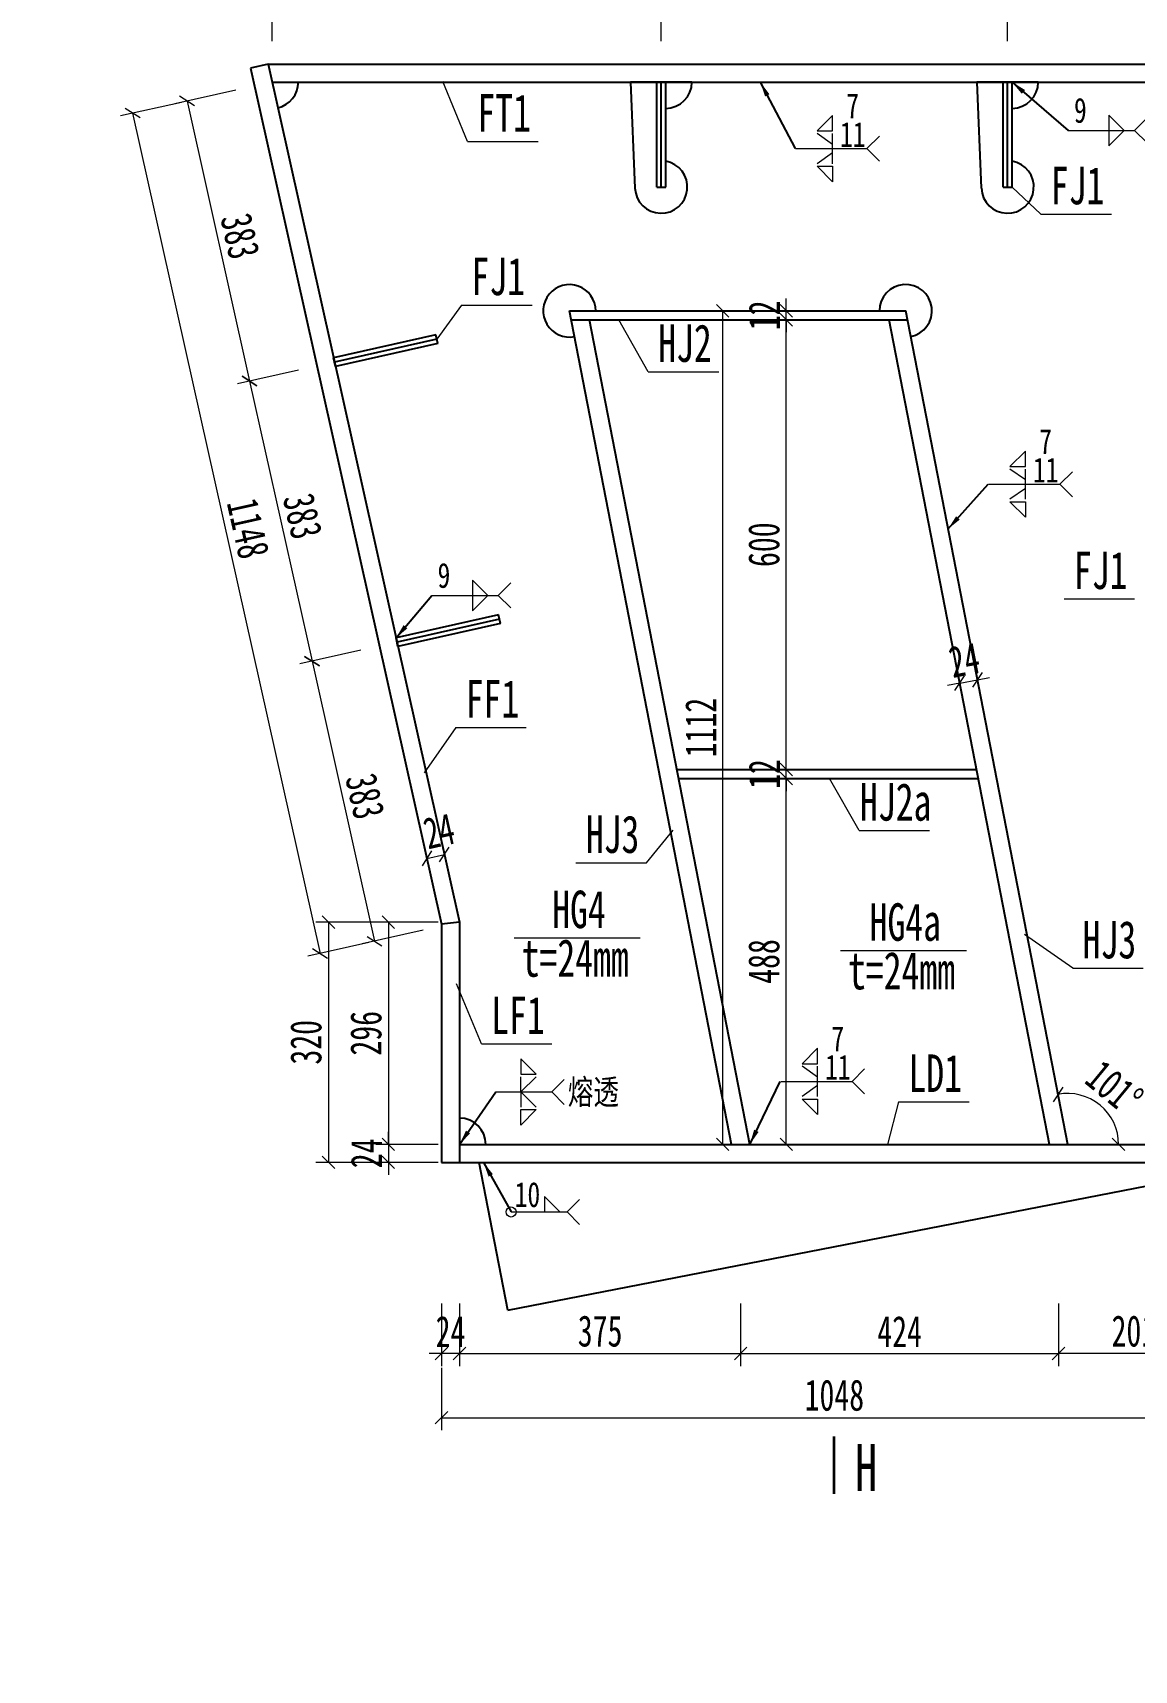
# Model space of a CAD drawing. Header units: millimetres. Extents: x -60009 to 63758, y -2164 to 95433.
# Drawn here: x 16832 to 18301, y 14669 to 16854 of the extents above; entities that cross this region are included whole.
import ezdxf
from ezdxf.enums import TextEntityAlignment as Align

# ---------------------------------------------------------------- set-up
doc = ezdxf.new("R2010")
doc.units = ezdxf.units.MM
doc.layers.get('Defpoints').update_dxf_attribs({"color": 8})
for name, color, linetype, lineweight in [('Dim', 4, 'Continuous', 15), ('文字', 7, 'Continuous', 15), ('粗线', 3, 'Continuous', 35), ('细实线', 4, 'Continuous', 15), ('钢板粗线', 1, 'Continuous', 25)]:
    doc.layers.add(name, color=color, linetype=linetype, lineweight=lineweight)
doc.layers.add('Text', color=4, linetype='Continuous')
doc.styles.add('111', font='仿宋_GB2312.TTF', dxfattribs={"width": 0.7})
doc.styles.add('BM_Dim', font='仿宋_GB2312.TTF', dxfattribs={"width": 0.85})
doc.styles.add('SMEDI', font='仿宋_GB2312.TTF', dxfattribs={"width": 0.75})
doc.styles.get("Standard").update_dxf_attribs({"font": '仿宋_GB2312.TTF'})
doc.dimstyles.new('200', dxfattribs={"dimscale": 0, "dimtxt": 2.5, "dimasz": 1, "dimexe": 1, "dimexo": 1, "dimgap": 0.6, "dimtad": 1, "dimdec": 0, "dimdsep": 46, "dimtxsty": '111', "dimblk": 'OBLIQUE', "dimcen": 0, "dimclrd": 4, "dimclre": 4, "dimclrt": 4, "dimadec": 1, "dimazin": 2, "dimtfac": 1, "dimtdec": 0, "dimtix": 1, "dimtmove": 2, "dimatfit": 3, "dimfxl": 4, "dimfxlon": 1, "dimtolj": 1, "dimlwd": -1, "dimlwe": -1, "dimarcsym": 0})
doc.dimstyles.new('MSteel_1.0_1.0', dxfattribs={"dimtxt": 3, "dimasz": 1.2, "dimexe": 1, "dimexo": 1, "dimgap": 1, "dimtad": 3, "dimtoh": 1, "dimdec": 0, "dimzin": 0, "dimdsep": 46, "dimtxsty": 'Standard', "dimblk": 'ARCHTICK', "dimcen": 0.09, "dimclrd": 3, "dimclre": 3, "dimadec": 0, "dimazin": 0, "dimtfac": 1, "dimtdec": 4, "dimtofl": 0, "dimtmove": 0, "dimatfit": 3, "dimfxl": 1, "dimtolj": 1, "dimtzin": 0, "dimarcsym": 0})

# ---------------------------------------------------------------- blocks, each defined once
blk = doc.blocks.new('_Oblique')
at = {"color": 0, "linetype": 'ByBlock', "lineweight": -2}
blk.add_line((-0.5, -0.5), (0.5, 0.5), dxfattribs=at)
blk = doc.blocks.new('*D271')
at = {"layer": 'Defpoints', "color": 0, "transparency": 16777216}
for p in [(21100.9, 67033.4), (21986.2, 67032), (21099.3, 66017.4), (21984.6, 66032), (21099.2, 65919.6)]:
    blk.add_point(p, dxfattribs=at)
at = {"layer": '细实线', "color": 4, "transparency": 16777216}
for p, q in [((21099.2, 65986.3), (21099.1, 65903)), ((21984.6, 65984.9), (21984.4, 65901.5))]:
    blk.add_line(p, q, dxfattribs=at)
blk.add_arc((-34515894092.1, -21492456430780), 21492484212182.8, 89.907985640573, 89.907985642933, dxfattribs=at)
at = {"layer": '细实线', "color": 4, "transparency": 16777216, "xscale": 16.66666666666666, "yscale": 16.66666666666666, "zscale": 16.66666666666666}
for p, rotation in [((21099.1, 65919.6), 179.9079856429328), ((21984.4, 65918.2), 359.9079856405726)]:
    blk.add_blockref('_Oblique', p, dxfattribs=dict(at, rotation=rotation))
at = {"layer": '细实线', "color": 4, "transparency": 16777216, "insert": (21541.8, 65948.7), "char_height": 41.67, "attachment_point": 5, "rotation": 359.908, "style": '111'}
blk.add_mtext('885', dxfattribs=at)
blk = doc.blocks.new('*D273')
at = {"layer": 'Defpoints', "color": 0, "transparency": 16777216}
for p in [(21101.2, 67117), (21100.9, 67033.4), (21986.2, 67032), (21099.3, 66017.4), (21984.6, 66032)]:
    blk.add_point(p, dxfattribs=at)
at = {"layer": '细实线', "color": 4, "transparency": 16777216}
for p, q in [((21100.9, 67050.4), (21101.1, 67133.7)), ((21986.3, 67049), (21986.4, 67132.3))]:
    blk.add_line(p, q, dxfattribs=at)
blk.add_arc((-34515894092.1, -21492456430780), 21492484213380.2, 89.907985640573, 89.907985642933, dxfattribs=at)
at = {"layer": '细实线', "color": 4, "transparency": 16777216, "xscale": 16.66666666666666, "yscale": 16.66666666666666, "zscale": 16.66666666666666}
for p, rotation in [((21101.1, 67117), 179.9079856429328), ((21986.4, 67115.6), 359.9079856405726)]:
    blk.add_blockref('_Oblique', p, dxfattribs=dict(at, rotation=rotation))
at = {"layer": '细实线', "color": 4, "transparency": 16777216, "insert": (21543.8, 67146.2), "char_height": 41.67, "attachment_point": 5, "rotation": 359.908, "style": '111'}
blk.add_mtext('885', dxfattribs=at)
blk = doc.blocks.new('12-140加劲 无焊孔')
at = {"layer": 'Defpoints'}
blk.add_line((0, -140), (0, 0), dxfattribs=at)
at = {"layer": '钢板粗线'}
for p, q in [((-6, 0), (6, 0)), ((-6, -140), (-6, 0)), ((6, -140), (6, 0)), ((-6, -140), (6, -140))]:
    blk.add_line(p, q, dxfattribs=at)
blk = doc.blocks.new('12-140加劲 有焊孔')
at = {"layer": '钢板粗线'}
for p, q in [((41, 0), (35, 141.5)), ((-41, 0), (41, 0))]:
    blk.add_line(p, q, dxfattribs=at)
for centre, start, end in [((0, 140), 2.441, 260.1291), ((-6, 0), 90, 180)]:
    blk.add_arc(centre, 35, start, end, dxfattribs=at)
blk = doc.blocks.new('*D1405')
at = {"layer": 'Defpoints', "color": 0}
for p in [(17670.4, 16909.1), (17151.4, 16787.9), (17670.4, 16787.9)]:
    blk.add_point(p, dxfattribs=at)
at = {"layer": '细实线', "color": 4}
for p, q in [((17151.4, 16842.4), (17151.4, 16925.8)), ((17151.4, 16909.1), (17670.4, 16909.1)), ((17670.4, 16842.4), (17670.4, 16925.8))]:
    blk.add_line(p, q, dxfattribs=at)
at = {"layer": '细实线', "color": 4, "xscale": 16.66666666666666, "yscale": 16.66666666666666, "zscale": 16.66666666666666, "rotation": 180}
blk.add_blockref('_Oblique', (17151.4, 16909.1), dxfattribs=at)
at = {"layer": '细实线', "color": 4, "xscale": 16.66666666666666, "yscale": 16.66666666666666, "zscale": 16.66666666666666}
blk.add_blockref('_Oblique', (17670.4, 16909.1), dxfattribs=at)
at = {"layer": '细实线', "color": 4, "insert": (17410.9, 16938.9), "char_height": 41.67, "attachment_point": 5, "style": '111'}
blk.add_mtext('\\A1;519', dxfattribs=at)
blk = doc.blocks.new('*D1406')
at = {"layer": 'Defpoints', "color": 0}
for p in [(18132.4, 16909.1), (17670.4, 16787.9), (18132.4, 16787.9)]:
    blk.add_point(p, dxfattribs=at)
at = {"layer": '细实线', "color": 4}
for p, q in [((17670.4, 16842.4), (17670.4, 16925.8)), ((17670.4, 16909.1), (18132.4, 16909.1)), ((18132.4, 16842.4), (18132.4, 16925.8))]:
    blk.add_line(p, q, dxfattribs=at)
at = {"layer": '细实线', "color": 4, "xscale": 16.66666666666666, "yscale": 16.66666666666666, "zscale": 16.66666666666666, "rotation": 180}
blk.add_blockref('_Oblique', (17670.4, 16909.1), dxfattribs=at)
at = {"layer": '细实线', "color": 4, "xscale": 16.66666666666666, "yscale": 16.66666666666666, "zscale": 16.66666666666666}
blk.add_blockref('_Oblique', (18132.4, 16909.1), dxfattribs=at)
at = {"layer": '细实线', "color": 4, "insert": (17901.4, 16938.9), "char_height": 41.67, "attachment_point": 5, "style": '111'}
blk.add_mtext('\\A1;462', dxfattribs=at)
blk = doc.blocks.new('*D1407')
at = {"layer": 'Defpoints', "color": 0}
for p in [(18132.4, 16909.1), (18132.4, 16787.9), (18651.4, 16787.9)]:
    blk.add_point(p, dxfattribs=at)
at = {"layer": '细实线', "color": 4}
for p, q in [((18132.4, 16842.4), (18132.4, 16925.8)), ((18651.4, 16909.1), (18132.4, 16909.1)), ((18651.4, 16842.4), (18651.4, 16925.8))]:
    blk.add_line(p, q, dxfattribs=at)
at = {"layer": '细实线', "color": 4, "xscale": 16.66666666666666, "yscale": 16.66666666666666, "zscale": 16.66666666666666, "rotation": 180}
blk.add_blockref('_Oblique', (18132.4, 16909.1), dxfattribs=at)
at = {"layer": '细实线', "color": 4, "xscale": 16.66666666666666, "yscale": 16.66666666666666, "zscale": 16.66666666666666}
blk.add_blockref('_Oblique', (18651.4, 16909.1), dxfattribs=at)
at = {"layer": '细实线', "color": 4, "insert": (18391.9, 16938.9), "char_height": 41.67, "attachment_point": 5, "style": '111'}
blk.add_mtext('\\A1;519', dxfattribs=at)
blk = doc.blocks.new('*D1408')
at = {"layer": 'Defpoints', "color": 0}
for p in [(18651.4, 16986.7), (17151.4, 16787.9), (18651.4, 16787.9)]:
    blk.add_point(p, dxfattribs=at)
at = {"layer": '细实线', "color": 4}
for p, q in [((17151.4, 16920.1), (17151.4, 17003.4)), ((18651.4, 16920.1), (18651.4, 17003.4)), ((17151.4, 16986.7), (18651.4, 16986.7))]:
    blk.add_line(p, q, dxfattribs=at)
at = {"layer": '细实线', "color": 4, "xscale": 16.66666666666666, "yscale": 16.66666666666666, "zscale": 16.66666666666666, "rotation": 180}
blk.add_blockref('_Oblique', (17151.4, 16986.7), dxfattribs=at)
at = {"layer": '细实线', "color": 4, "xscale": 16.66666666666666, "yscale": 16.66666666666666, "zscale": 16.66666666666666}
blk.add_blockref('_Oblique', (18651.4, 16986.7), dxfattribs=at)
at = {"layer": '细实线', "color": 4, "insert": (17901.4, 17016.5), "char_height": 41.67, "attachment_point": 5, "style": '111'}
blk.add_mtext('\\A1;1500', dxfattribs=at)
blk = doc.blocks.new('*D1409')
at = {"layer": 'Defpoints', "color": 0}
for p in [(17401.4, 15386.1), (17776.4, 15370.8), (17776.4, 15091.8)]:
    blk.add_point(p, dxfattribs=at)
at = {"layer": '细实线', "color": 4}
for p, q in [((17401.4, 15158.4), (17401.4, 15075.1)), ((17776.4, 15158.4), (17776.4, 15075.1)), ((17401.4, 15091.8), (17776.4, 15091.8))]:
    blk.add_line(p, q, dxfattribs=at)
at = {"layer": '细实线', "color": 4, "xscale": 16.66666666666666, "yscale": 16.66666666666666, "zscale": 16.66666666666666, "rotation": 180}
blk.add_blockref('_Oblique', (17401.4, 15091.8), dxfattribs=at)
at = {"layer": '细实线', "color": 4, "xscale": 16.66666666666666, "yscale": 16.66666666666666, "zscale": 16.66666666666666}
blk.add_blockref('_Oblique', (17776.4, 15091.8), dxfattribs=at)
at = {"layer": '细实线', "color": 4, "insert": (17588.9, 15121.6), "char_height": 41.67, "attachment_point": 5, "style": '111'}
blk.add_mtext('\\A1;375', dxfattribs=at)
blk = doc.blocks.new('*D1410')
at = {"layer": 'Defpoints', "color": 0}
for p in [(17776.4, 15370.8), (18200.4, 15370.8), (18200.4, 15091.8)]:
    blk.add_point(p, dxfattribs=at)
at = {"layer": '细实线', "color": 4}
for p, q in [((17776.4, 15158.4), (17776.4, 15075.1)), ((18200.4, 15158.4), (18200.4, 15075.1)), ((17776.4, 15091.8), (18200.4, 15091.8))]:
    blk.add_line(p, q, dxfattribs=at)
at = {"layer": '细实线', "color": 4, "xscale": 16.66666666666666, "yscale": 16.66666666666666, "zscale": 16.66666666666666, "rotation": 180}
blk.add_blockref('_Oblique', (17776.4, 15091.8), dxfattribs=at)
at = {"layer": '细实线', "color": 4, "xscale": 16.66666666666666, "yscale": 16.66666666666666, "zscale": 16.66666666666666}
blk.add_blockref('_Oblique', (18200.4, 15091.8), dxfattribs=at)
at = {"layer": '细实线', "color": 4, "insert": (17988.4, 15121.1), "char_height": 41.67, "attachment_point": 5, "style": '111'}
blk.add_mtext('\\A1;424', dxfattribs=at)
blk = doc.blocks.new('*D1411')
at = {"layer": 'Defpoints', "color": 0}
for p in [(18401.4, 15386.1), (18200.4, 15370.8), (18200.4, 15091.8)]:
    blk.add_point(p, dxfattribs=at)
at = {"layer": '细实线', "color": 4}
for p, q in [((18200.4, 15158.4), (18200.4, 15075.1)), ((18401.4, 15158.4), (18401.4, 15075.1)), ((18401.4, 15091.8), (18200.4, 15091.8))]:
    blk.add_line(p, q, dxfattribs=at)
at = {"layer": '细实线', "color": 4, "xscale": 16.66666666666666, "yscale": 16.66666666666666, "zscale": 16.66666666666666, "rotation": 180}
blk.add_blockref('_Oblique', (18200.4, 15091.8), dxfattribs=at)
at = {"layer": '细实线', "color": 4, "xscale": 16.66666666666666, "yscale": 16.66666666666666, "zscale": 16.66666666666666}
blk.add_blockref('_Oblique', (18401.4, 15091.8), dxfattribs=at)
at = {"layer": '细实线', "color": 4, "insert": (18300.9, 15121.6), "char_height": 41.67, "attachment_point": 5, "style": '111'}
blk.add_mtext('\\A1;201', dxfattribs=at)
blk = doc.blocks.new('*D1412')
at = {"layer": 'Defpoints', "color": 0}
for p in [(17377.4, 15386.1), (18425.4, 15386.1), (18425.4, 15006.2)]:
    blk.add_point(p, dxfattribs=at)
at = {"layer": '细实线', "color": 4}
for p, q in [((17377.4, 15072.9), (17377.4, 14989.5)), ((18425.4, 15072.9), (18425.4, 14989.5)), ((17377.4, 15006.2), (18425.4, 15006.2))]:
    blk.add_line(p, q, dxfattribs=at)
at = {"layer": '细实线', "color": 4, "xscale": 16.66666666666666, "yscale": 16.66666666666666, "zscale": 16.66666666666666, "rotation": 180}
blk.add_blockref('_Oblique', (17377.4, 15006.2), dxfattribs=at)
at = {"layer": '细实线', "color": 4, "xscale": 16.66666666666666, "yscale": 16.66666666666666, "zscale": 16.66666666666666}
blk.add_blockref('_Oblique', (18425.4, 15006.2), dxfattribs=at)
at = {"layer": '细实线', "color": 4, "insert": (17901.4, 15036), "char_height": 41.67, "attachment_point": 5, "style": '111'}
blk.add_mtext('\\A1;1048', dxfattribs=at)
blk = doc.blocks.new('全融透1')
at = {"layer": 'Dim'}
blk.add_line((0, 0), (4.48, 0), dxfattribs=at)
for points in [[(2, 2.65), (2, 1.41), (3.23, 1.41)], [(2, -2.65), (2, -1.41), (3.23, -1.41)]]:
    blk.add_lwpolyline(points, close=True, dxfattribs=at)
for points in [[(3.23, 1.21), (2, 0), (2, 1.21)], [(3.23, -1.21), (2, 0), (2, -1.21)], [(5.48, 1), (4.48, 0), (5.48, -1)]]:
    blk.add_lwpolyline(points, dxfattribs=at)
at = {"layer": 'Text', "style": 'SMEDI', "width": 0.75}
blk.add_text('熔透', height=2, dxfattribs=at).set_placement((5.77, 0), align=Align.MIDDLE_LEFT)
blk = doc.blocks.new('_ArchTick')
at = {"color": 0, "linetype": 'ByBlock', "const_width": 0.15}
blk.add_lwpolyline([(-0.5, -0.5), (0.5, 0.5)], dxfattribs=at)
blk = doc.blocks.new('*D1417')
at = {"layer": 'Defpoints', "color": 0}
for p in [(17377.4, 15386.1), (17401.4, 15386.1), (17377.4, 15091.8)]:
    blk.add_point(p, dxfattribs=at)
at = {"layer": '细实线', "color": 4}
for p, q in [((17377.4, 15158.4), (17377.4, 15075.1)), ((17401.4, 15158.4), (17401.4, 15075.1)), ((17377.4, 15091.8), (17360.7, 15091.8)), ((17401.4, 15091.8), (17377.4, 15091.8)), ((17401.4, 15091.8), (17418, 15091.8))]:
    blk.add_line(p, q, dxfattribs=at)
at = {"layer": '细实线', "color": 4, "xscale": 16.66666666666666, "yscale": 16.66666666666666, "zscale": 16.66666666666666}
blk.add_blockref('_Oblique', (17377.4, 15091.8), dxfattribs=at)
at = {"layer": '细实线', "color": 4, "xscale": 16.66666666666666, "yscale": 16.66666666666666, "zscale": 16.66666666666666, "rotation": 180}
blk.add_blockref('_Oblique', (17401.4, 15091.8), dxfattribs=at)
at = {"layer": '细实线', "color": 4, "insert": (17389.4, 15121.1), "char_height": 41.67, "attachment_point": 5, "style": '111'}
blk.add_mtext('\\A1;24', dxfattribs=at)
blk = doc.blocks.new('半融透1')
at = {"layer": 'Dim'}
for p, q in [((0.03, 0), (5.74, 0)), ((2.98, 0.34), (1.75, 1.21)), ((2.98, -0.34), (1.75, -1.21))]:
    blk.add_line(p, q, dxfattribs=at)
for points in [[(1.75, 1.41), (2.98, 1.41), (2.98, 2.65)], [(1.75, -1.41), (2.98, -1.41), (2.98, -2.65)]]:
    blk.add_lwpolyline(points, close=True, dxfattribs=at)
for points in [[(2.98, -1.21), (2.98, 0), (2.98, 1.21)], [(6.74, -1), (5.74, 0), (6.74, 1)]]:
    blk.add_lwpolyline(points, dxfattribs=at)
at = {"layer": 'Text', "style": 'SMEDI', "width": 0.75}
blk.add_text('7', height=2, dxfattribs=at).set_placement((4.09, 3.42), align=Align.MIDDLE_LEFT)
blk = doc.blocks.new('*D1419')
at = {"layer": 'Defpoints', "color": 0}
for p in [(17998.8, 16470.8), (18253.4, 15425), (17401.4, 15370.8), (18212.6, 15370.8), (18401.4, 15370.8)]:
    blk.add_point(p, dxfattribs=at)
at = {"layer": '细实线', "color": 4}
blk.add_arc((18212.6, 15370.8), 67.9, 0, 101, dxfattribs=at)
at = {"layer": '细实线', "color": 4, "xscale": 16.66666666666666, "yscale": 16.66666666666666, "zscale": 16.66666666666666}
for p, rotation in [((18199.7, 15437.4), 191.0000000000001), ((18280.5, 15370.8), 270)]:
    blk.add_blockref('_Oblique', p, dxfattribs=dict(at, rotation=rotation))
at = {"layer": '细实线', "color": 4, "insert": (18274.8, 15446.2), "char_height": 41.67, "attachment_point": 5, "rotation": 320.5, "style": '111'}
blk.add_mtext('\\A1;101%%d', dxfattribs=at)
blk = doc.blocks.new('*D1480')
at = {"layer": 'Defpoints', "color": 0}
for p in [(17151.4, 16787.9), (17401.4, 15667.2), (17215.3, 15625.6)]:
    blk.add_point(p, dxfattribs=at)
at = {"layer": '细实线', "color": 4}
for p, q in [((17030.4, 16760.9), (16949, 16742.8)), ((16965.3, 16746.4), (17215.3, 15625.6)), ((17280.4, 15640.2), (17199, 15622))]:
    blk.add_line(p, q, dxfattribs=at)
at = {"layer": '细实线', "color": 4, "xscale": 16.66666666666666, "yscale": 16.66666666666666, "zscale": 16.66666666666666}
for p, rotation in [((16965.3, 16746.4), 102.5744118809526), ((17215.3, 15625.6), 282.5744118809526)]:
    blk.add_blockref('_Oblique', p, dxfattribs=dict(at, rotation=rotation))
at = {"layer": '细实线', "color": 4, "insert": (17119.4, 16192.5), "char_height": 41.67, "attachment_point": 5, "rotation": 282.5744, "style": '111'}
blk.add_mtext('\\A1;1148', dxfattribs=at)
blk = doc.blocks.new('*D1481')
at = {"layer": 'Defpoints', "color": 0}
for p in [(17401.4, 15667.2), (17306.5, 15370.8), (17401.4, 15370.8)]:
    blk.add_point(p, dxfattribs=at)
at = {"layer": '细实线', "color": 4}
for p, q in [((17373.1, 15667.2), (17289.8, 15667.2)), ((17306.5, 15667.2), (17306.5, 15370.8)), ((17373.1, 15370.8), (17289.8, 15370.8))]:
    blk.add_line(p, q, dxfattribs=at)
at = {"layer": '细实线', "color": 4, "xscale": 16.66666666666666, "yscale": 16.66666666666666, "zscale": 16.66666666666666}
for p, rotation in [((17306.5, 15667.2), 90), ((17306.5, 15370.8), 270)]:
    blk.add_blockref('_Oblique', p, dxfattribs=dict(at, rotation=rotation))
at = {"layer": '细实线', "color": 4, "insert": (17276.7, 15519), "char_height": 41.67, "attachment_point": 5, "rotation": 90, "style": '111'}
blk.add_mtext('\\A1;296', dxfattribs=at)
blk = doc.blocks.new('*D1482')
at = {"layer": 'Defpoints', "color": 0}
for p in [(17401.4, 15370.8), (17306.5, 15346.8), (17401.4, 15346.8)]:
    blk.add_point(p, dxfattribs=at)
at = {"layer": '细实线', "color": 4}
for p, q in [((17306.5, 15370.8), (17306.5, 15387.4)), ((17373.1, 15370.8), (17289.8, 15370.8)), ((17306.5, 15370.8), (17306.5, 15346.8)), ((17373.1, 15346.8), (17289.8, 15346.8)), ((17306.5, 15346.8), (17306.5, 15330.1))]:
    blk.add_line(p, q, dxfattribs=at)
at = {"layer": '细实线', "color": 4, "xscale": 16.66666666666666, "yscale": 16.66666666666666, "zscale": 16.66666666666666}
for p, rotation in [((17306.5, 15370.8), 270), ((17306.5, 15346.8), 90)]:
    blk.add_blockref('_Oblique', p, dxfattribs=dict(at, rotation=rotation))
at = {"layer": '细实线', "color": 4, "insert": (17277.1, 15358.8), "char_height": 41.67, "attachment_point": 5, "rotation": 90, "style": '111'}
blk.add_mtext('\\A1;24', dxfattribs=at)
blk = doc.blocks.new('*D1483')
at = {"layer": 'Defpoints', "color": 0}
for p in [(17401.4, 15667.2), (17226.6, 15346.8), (17397, 15346.8)]:
    blk.add_point(p, dxfattribs=at)
at = {"layer": '细实线', "color": 4}
for p, q in [((17293.2, 15667.2), (17209.9, 15667.2)), ((17226.6, 15667.2), (17226.6, 15346.8)), ((17293.2, 15346.8), (17209.9, 15346.8))]:
    blk.add_line(p, q, dxfattribs=at)
at = {"layer": '细实线', "color": 4, "xscale": 16.66666666666666, "yscale": 16.66666666666666, "zscale": 16.66666666666666}
for p, rotation in [((17226.6, 15667.2), 90), ((17226.6, 15346.8), 270)]:
    blk.add_blockref('_Oblique', p, dxfattribs=dict(at, rotation=rotation))
at = {"layer": '细实线', "color": 4, "insert": (17196.7, 15507), "char_height": 41.67, "attachment_point": 5, "rotation": 90, "style": '111'}
blk.add_mtext('\\A1;320', dxfattribs=at)
blk = doc.blocks.new('*D1484')
at = {"layer": 'Defpoints', "color": 0}
for p in [(17381.2, 15757.5), (17387.4, 15729.5), (17364, 15724.3)]:
    blk.add_point(p, dxfattribs=at)
at = {"layer": '细实线', "color": 4}
for p, q in [((17383.8, 15745.8), (17377.5, 15773.8)), ((17360.4, 15740.5), (17354.1, 15768.5)), ((17357.7, 15752.3), (17381.2, 15757.5))]:
    blk.add_line(p, q, dxfattribs=at)
at = {"layer": '细实线', "color": 4, "xscale": 16.66666666666666, "yscale": 16.66666666666666, "zscale": 16.66666666666666}
for p, rotation in [((17357.7, 15752.3), 192.6149771043632), ((17381.2, 15757.5), 12.61497710436316)]:
    blk.add_blockref('_Oblique', p, dxfattribs=dict(at, rotation=rotation))
at = {"layer": '细实线', "color": 4, "insert": (17374.1, 15788.9), "char_height": 41.67, "attachment_point": 5, "rotation": 12.615, "style": '111'}
blk.add_mtext('\\A1;24', dxfattribs=at)
blk = doc.blocks.new('*D1486')
at = {"layer": 'Defpoints', "color": 0}
for p in [(18092.1, 15990.5), (18077.4, 15940.5), (18101, 15945)]:
    blk.add_point(p, dxfattribs=at)
at = {"layer": '细实线', "color": 4}
for p, q in [((18074.2, 15956.8), (18065.4, 16002.3)), ((18068.6, 15986), (18092.1, 15990.5)), ((18097.8, 15961.4), (18089, 16006.9)), ((18092.1, 15990.5), (18108.5, 15993.7)), ((18068.6, 15986), (18052.2, 15982.8))]:
    blk.add_line(p, q, dxfattribs=at)
at = {"layer": '细实线', "color": 4, "xscale": 16.66666666666666, "yscale": 16.66666666666666, "zscale": 16.66666666666666}
for p, rotation in [((18068.6, 15986), 11.00000000001231), ((18092.1, 15990.5), 191.0000000000123)]:
    blk.add_blockref('_Oblique', p, dxfattribs=dict(at, rotation=rotation))
at = {"layer": '细实线', "color": 4, "insert": (18074.7, 16017.1), "char_height": 41.67, "attachment_point": 5, "rotation": 11, "style": '111'}
blk.add_mtext('\\A1;24', dxfattribs=at)
blk = doc.blocks.new('角焊缝2')
at = {"layer": 'Dim'}
blk.add_line((-3138.01, 370.22), (-3132.7, 370.22), dxfattribs=at)
blk.add_lwpolyline([(-3134.75, 371.45), (-3134.75, 368.99), (-3133.52, 370.22)], close=True, dxfattribs=at)
blk.add_lwpolyline([(-3131.7, 369.22), (-3132.7, 370.22), (-3131.7, 371.22)], dxfattribs=at)
blk = doc.blocks.new('*D1487')
at = {"layer": 'Defpoints', "color": 0}
for p in [(17837.3, 15858.8), (17878.6, 15858.8), (17878.6, 15370.8)]:
    blk.add_point(p, dxfattribs=at)
at = {"layer": '细实线', "color": 4}
for p, q in [((17862, 15858.8), (17820.7, 15858.8)), ((17837.3, 15370.8), (17837.3, 15858.8)), ((17862, 15370.8), (17820.7, 15370.8))]:
    blk.add_line(p, q, dxfattribs=at)
at = {"layer": '细实线', "color": 4, "xscale": 16.66666666666666, "yscale": 16.66666666666666, "zscale": 16.66666666666666}
for p, rotation in [((17837.3, 15858.8), 90), ((17837.3, 15370.8), 270)]:
    blk.add_blockref('_Oblique', p, dxfattribs=dict(at, rotation=rotation))
at = {"layer": '细实线', "color": 4, "insert": (17807.5, 15614.8), "char_height": 41.67, "attachment_point": 5, "rotation": 90, "style": '111'}
blk.add_mtext('\\A1;488', dxfattribs=at)
blk = doc.blocks.new('*D1488')
at = {"layer": 'Defpoints', "color": 0}
for p in [(17837.3, 15870.8), (17878.6, 15870.8), (17878.6, 15858.8)]:
    blk.add_point(p, dxfattribs=at)
at = {"layer": '细实线', "color": 4}
for p, q in [((17837.3, 15870.8), (17837.3, 15887.4)), ((17862, 15870.8), (17820.7, 15870.8)), ((17837.3, 15858.8), (17837.3, 15870.8)), ((17862, 15858.8), (17820.7, 15858.8)), ((17837.3, 15858.8), (17837.3, 15842.1))]:
    blk.add_line(p, q, dxfattribs=at)
at = {"layer": '细实线', "color": 4, "xscale": 16.66666666666666, "yscale": 16.66666666666666, "zscale": 16.66666666666666}
for p, rotation in [((17837.3, 15870.8), 270), ((17837.3, 15858.8), 90)]:
    blk.add_blockref('_Oblique', p, dxfattribs=dict(at, rotation=rotation))
at = {"layer": '细实线', "color": 4, "insert": (17807.9, 15864.8), "char_height": 41.67, "attachment_point": 5, "rotation": 90, "style": '111'}
blk.add_mtext('\\A1;12', dxfattribs=at)
blk = doc.blocks.new('*D1489')
at = {"layer": 'Defpoints', "color": 0}
for p in [(17837.3, 16470.8), (17879.8, 16470.8), (17879.8, 15870.8)]:
    blk.add_point(p, dxfattribs=at)
at = {"layer": '细实线', "color": 4}
for p, q in [((17863.1, 16470.8), (17820.7, 16470.8)), ((17837.3, 15870.8), (17837.3, 16470.8)), ((17863.1, 15870.8), (17820.7, 15870.8))]:
    blk.add_line(p, q, dxfattribs=at)
at = {"layer": '细实线', "color": 4, "xscale": 16.66666666666666, "yscale": 16.66666666666666, "zscale": 16.66666666666666}
for p, rotation in [((17837.3, 16470.8), 90), ((17837.3, 15870.8), 270)]:
    blk.add_blockref('_Oblique', p, dxfattribs=dict(at, rotation=rotation))
at = {"layer": '细实线', "color": 4, "insert": (17807.5, 16170.8), "char_height": 41.67, "attachment_point": 5, "rotation": 90, "style": '111'}
blk.add_mtext('\\A1;600', dxfattribs=at)
blk = doc.blocks.new('*D1490')
at = {"layer": 'Defpoints', "color": 0}
for p in [(17837.3, 16482.8), (17879.8, 16482.8), (17879.8, 16470.8)]:
    blk.add_point(p, dxfattribs=at)
at = {"layer": '细实线', "color": 4}
for p, q in [((17837.3, 16482.8), (17837.3, 16499.4)), ((17863.1, 16482.8), (17820.7, 16482.8)), ((17837.3, 16470.8), (17837.3, 16482.8)), ((17863.1, 16470.8), (17820.7, 16470.8)), ((17837.3, 16470.8), (17837.3, 16454.1))]:
    blk.add_line(p, q, dxfattribs=at)
at = {"layer": '细实线', "color": 4, "xscale": 16.66666666666666, "yscale": 16.66666666666666, "zscale": 16.66666666666666}
for p, rotation in [((17837.3, 16482.8), 270), ((17837.3, 16470.8), 90)]:
    blk.add_blockref('_Oblique', p, dxfattribs=dict(at, rotation=rotation))
at = {"layer": '细实线', "color": 4, "insert": (17807.9, 16476.8), "char_height": 41.67, "attachment_point": 5, "rotation": 90, "style": '111'}
blk.add_mtext('\\A1;12', dxfattribs=at)
blk = doc.blocks.new('*D1491')
at = {"layer": 'Defpoints', "color": 0}
for p in [(17752.5, 16482.8), (17794.9, 16482.8), (17794.9, 15370.8)]:
    blk.add_point(p, dxfattribs=at)
at = {"layer": '细实线', "color": 4}
for p, q in [((17778.3, 16482.8), (17735.8, 16482.8)), ((17752.5, 15370.8), (17752.5, 16482.8)), ((17778.3, 15370.8), (17735.8, 15370.8))]:
    blk.add_line(p, q, dxfattribs=at)
at = {"layer": '细实线', "color": 4, "xscale": 16.66666666666666, "yscale": 16.66666666666666, "zscale": 16.66666666666666}
for p, rotation in [((17752.5, 16482.8), 90), ((17752.5, 15370.8), 270)]:
    blk.add_blockref('_Oblique', p, dxfattribs=dict(at, rotation=rotation))
at = {"layer": '细实线', "color": 4, "insert": (17723.1, 15926.8), "char_height": 41.67, "attachment_point": 5, "rotation": 90, "style": '111'}
blk.add_mtext('\\A1;1112', dxfattribs=at)
blk = doc.blocks.new('*D1492')
at = {"layer": 'Defpoints', "color": 0}
for p in [(17151.4, 16787.9), (17234.7, 16414.4), (17121.3, 16389.1)]:
    blk.add_point(p, dxfattribs=at)
at = {"layer": '细实线', "color": 4}
for p, q in [((17103.1, 16777.2), (17021.8, 16759)), ((17038, 16762.7), (17121.3, 16389.1)), ((17186.4, 16403.6), (17105.1, 16385.5))]:
    blk.add_line(p, q, dxfattribs=at)
at = {"layer": '细实线', "color": 4, "xscale": 16.66666666666666, "yscale": 16.66666666666666, "zscale": 16.66666666666666}
for p, rotation in [((17038, 16762.7), 102.5744118809526), ((17121.3, 16389.1), 282.5744118809526)]:
    blk.add_blockref('_Oblique', p, dxfattribs=dict(at, rotation=rotation))
at = {"layer": '细实线', "color": 4, "insert": (17108.8, 16582.4), "char_height": 41.67, "attachment_point": 5, "rotation": 282.5744, "style": '111'}
blk.add_mtext('\\A1;383', dxfattribs=at)
blk = doc.blocks.new('*D1493')
at = {"layer": 'Defpoints', "color": 0}
for p in [(17234.7, 16414.4), (17318, 16040.8), (17204.7, 16015.5)]:
    blk.add_point(p, dxfattribs=at)
at = {"layer": '细实线', "color": 4}
for p, q in [((17186.4, 16403.6), (17105.1, 16385.5)), ((17121.3, 16389.1), (17204.7, 16015.5)), ((17269.7, 16030), (17188.4, 16011.9))]:
    blk.add_line(p, q, dxfattribs=at)
at = {"layer": '细实线', "color": 4, "xscale": 16.66666666666666, "yscale": 16.66666666666666, "zscale": 16.66666666666666}
for p, rotation in [((17121.3, 16389.1), 102.5744118809526), ((17204.7, 16015.5), 282.5744118809526)]:
    blk.add_blockref('_Oblique', p, dxfattribs=dict(at, rotation=rotation))
at = {"layer": '细实线', "color": 4, "insert": (17192.1, 16208.8), "char_height": 41.67, "attachment_point": 5, "rotation": 282.5744, "style": '111'}
blk.add_mtext('\\A1;383', dxfattribs=at)
blk = doc.blocks.new('*D1494')
at = {"layer": 'Defpoints', "color": 0}
for p in [(17318, 16040.8), (17401.4, 15667.3), (17288, 15642)]:
    blk.add_point(p, dxfattribs=at)
at = {"layer": '细实线', "color": 4}
for p, q in [((17269.7, 16030), (17188.4, 16011.9)), ((17204.7, 16015.5), (17288, 15642)), ((17353.1, 15656.5), (17271.7, 15638.3))]:
    blk.add_line(p, q, dxfattribs=at)
at = {"layer": '细实线', "color": 4, "xscale": 16.66666666666666, "yscale": 16.66666666666666, "zscale": 16.66666666666666}
for p, rotation in [((17204.7, 16015.5), 102.5744118809526), ((17288, 15642), 282.5744118809526)]:
    blk.add_blockref('_Oblique', p, dxfattribs=dict(at, rotation=rotation))
at = {"layer": '细实线', "color": 4, "insert": (17275.4, 15835.2), "char_height": 41.67, "attachment_point": 5, "rotation": 282.5744, "style": '111'}
blk.add_mtext('\\A1;383', dxfattribs=at)

msp = doc.modelspace()

# ---------------------------------------------------------------- linework, layer by layer
at = {"layer": 'Dim'}
msp.add_line((17470.2, 15280.6), (17544.9, 15280.6), dxfattribs=at)
msp.add_lwpolyline([(17514.6, 15301.1), (17514.6, 15280.6), (17535.1, 15280.6)], close=True, dxfattribs=at)
msp.add_lwpolyline([(17561.5, 15297.3), (17544.9, 15280.6), (17561.5, 15263.9)], dxfattribs=at)
msp.add_circle((17470.2, 15280.6), 6.71, dxfattribs=at)
at = {"layer": '粗线'}
msp.add_line((17901, 14904.4), (17901, 14981.2), dxfattribs=at)
at = {"layer": '细实线'}
for p, q in [((17412.1, 16708.7), (17379.1, 16788.8)), ((17412.1, 16708.7), (17506.1, 16708.7)), ((18176.9, 16611.8), (18138.4, 16647.9)), ((18176.9, 16611.8), (18271, 16611.8)), ((17404.2, 16490.5), (17371.3, 16445)), ((17404.2, 16490.5), (17498.2, 16490.5)), ((17653.2, 16401.5), (17613.7, 16470.8)), ((17653.2, 16401.5), (17747.3, 16401.5)), ((18207.7, 16098.6), (18301.8, 16098.6)), ((17396.5, 15927), (17354.4, 15866.5)), ((17396.5, 15927), (17490.5, 15927)), ((17934.4, 15789.5), (17894.8, 15858.8)), ((17650.7, 15746.5), (17686.5, 15789.9)), ((17934.4, 15789.5), (18028.4, 15789.5)), ((17556.7, 15746.5), (17650.7, 15746.5)), ((17474.2, 15646.2), (17642.4, 15646.2)), ((18219.5, 15605.7), (18154.8, 15650.6)), ((17909.5, 15629.3), (18077.7, 15629.3)), ((18219.5, 15605.7), (18313.5, 15605.7)), ((17430.5, 15504.9), (17397.5, 15585)), ((17430.5, 15504.9), (17524.6, 15504.9)), ((17987.1, 15427.6), (17972.3, 15370.8)), ((17987.1, 15427.6), (18081.2, 15427.6)), ((17764.2, 15370.8), (17788.6, 15370.8)), ((18188.2, 15370.8), (18212.6, 15370.8))]:
    msp.add_line(p, q, dxfattribs=at)
at = {"layer": '钢板粗线'}
for p, q in [((17146, 16811.9), (17122.6, 16806.7)), ((17146, 16811.9), (18656.8, 16811.9)), ((17151.4, 16787.9), (18651.4, 16787.9)), ((17764.2, 15370.8), (17548, 16482.8)), ((17548, 16482.8), (17996.5, 16482.8)), ((18212.6, 15370.8), (17996.5, 16482.8)), ((17550.3, 16470.8), (17998.8, 16470.8)), ((17788.6, 15370.8), (17574.8, 16470.8)), ((18188.2, 15370.8), (17974.3, 16470.8)), ((17691.4, 15870.8), (18091, 15870.8)), ((17693.7, 15858.8), (18093.3, 15858.8)), ((17401.4, 15667.2), (17377.4, 15664.5)), ((17401.4, 15370.8), (18401.4, 15370.8)), ((17377.4, 15346.8), (18425.4, 15346.8)), ((17465.7, 15149.6), (17427.4, 15346.8)), ((17465.7, 15149.6), (18379.2, 15327.1))]:
    msp.add_line(p, q, dxfattribs=at)
for points in [[(17122.6, 16806.7), (17377.4, 15664.5), (17377.4, 15346.8)], [(17146, 16811.9), (17401.4, 15667.2), (17401.4, 15346.8)]]:
    msp.add_lwpolyline(points, dxfattribs=at)
for centre, start, end in [((17151.4, 16787.9), 282.5744, 0), ((17548, 16482.8), 0, 281), ((17996.5, 16482.8), 281, 180), ((17401.4, 15370.8), 0, 90)]:
    msp.add_arc(centre, 35, start, end, dxfattribs=at)

# ---------------------------------------------------------------- block references
at = {"layer": '细实线'}
for name, p, rotation in [('12-140加劲 有焊孔', (17670.4, 16787.9), 180), ('12-140加劲 有焊孔', (18132.4, 16787.9), 180), ('12-140加劲 无焊孔', (17234.7, 16414.4), 102.6149771043895), ('12-140加劲 无焊孔', (17318, 16040.8), 102.6149771043895)]:
    msp.add_blockref(name, p, dxfattribs=dict(at, rotation=rotation))
for p in [(17670.4, 16787.9), (18132.4, 16787.9)]:
    msp.add_blockref('12-140加劲 无焊孔', p, dxfattribs=at)
at = {"layer": '细实线', "xscale": 16.66666666666666, "yscale": 16.66666666666666, "zscale": 16.66666666666666}
for name, p in [('半融透1', (17849.1, 16699.2)), ('角焊缝2', (70513.5, 10553.1)), ('半融透1', (18106.5, 16251.5)), ('角焊缝2', (69664.7, 9932.7)), ('半融透1', (17829.3, 15454.8)), ('全融透1', (17449.7, 15440.8))]:
    msp.add_blockref(name, p, dxfattribs=at)

# ---------------------------------------------------------------- texts
at = {"layer": 'Text', "style": 'SMEDI', "width": 0.75}
for s, height, p in [('9', 33.3, (18221, 16750.3)), ('11', 33.33, (17908.9, 16718.1)), ('11', 33.33, (18166.3, 16270.5)), ('9', 33.3, (17372.1, 16129.9)), ('11', 33.33, (17889, 15473.8)), ('10', 33.33, (17475, 15303.9))]:
    msp.add_text(s, height=height, dxfattribs=at).set_placement(p, align=Align.MIDDLE_LEFT)
at = {"layer": '文字', "style": 'BM_Dim', "width": 0.7}
for s, p in [('FT1', (17460.9, 16706.9)), ('FJ1', (18225.7, 16609.9)), ('FJ1', (17453, 16488.7)), ('HJ2', (17702.1, 16399.7)), ('FJ1', (18256.6, 16096.7)), ('FF1', (17445.3, 15925.2)), ('HJ2a', (17983.2, 15787.7)), ('HJ3', (17605.5, 15744.6)), ('HG4', (17560.7, 15644.3)), ('HG4a', (17996, 15627.4)), ('HJ3', (18268.3, 15603.9)), ('t=24mm', (17555.7, 15579.5)), ('t=24mm', (17991, 15562.6)), ('LF1', (17479.4, 15503)), ('LD1', (18035.9, 15425.7))]:
    msp.add_text(s, height=50, dxfattribs=at).set_placement(p, align=Align.BOTTOM_CENTER)
msp.add_text('H', height=62.5, dxfattribs=at).set_placement((17943.8, 14908.5), align=Align.CENTER)

# ---------------------------------------------------------------- dimensions: what is measured, and where the dimension line sits
at = {"layer": '细实线'}
for base, picture, middle in [((21101.2, 67117), '*D273', (21543.8, 67146.2)), ((21099.2, 65919.6), '*D271', (21541.8, 65948.7))]:
    dim = msp.add_angular_dim_2l(base=base, line1=((21099.3, 66017.4), (21100.9, 67033.4)), line2=((21986.2, 67032), (21984.6, 66032)), text='885', dimstyle='200', override={"dimscale": 16.666667, "dimtxsty": '111', "dimblk": 'Oblique'}, dxfattribs=at)
    dim.commit()
    dim.dimension.update_dxf_attribs({"geometry": picture, "text_midpoint": middle})
for base, p1, p2, override, picture, middle in [((18651.4, 16986.7), (17151.4, 16787.9), (18651.4, 16787.9), {"dimscale": 16.666667}, '*D1408', (17901.4, 17016.5)), ((17670.4, 16909.1), (17151.4, 16787.9), (17670.4, 16787.9), {"dimscale": 16.666667}, '*D1405', (17410.9, 16938.9)), ((18132.4, 16909.1), (17670.4, 16787.9), (18132.4, 16787.9), {"dimscale": 16.666667}, '*D1406', (17901.4, 16938.9)), ((17377.4, 15091.8), (17401.4, 15386.1), (17377.4, 15386.1), {"dimscale": 16.666667, "dimblk": 'Oblique'}, '*D1417', (17389.4, 15121.1)), ((18425.4, 15006.2), (17377.4, 15386.1), (18425.4, 15386.1), {"dimscale": 16.666667, "dimblk": 'Oblique'}, '*D1412', (17901.4, 15036)), ((17776.4, 15091.8), (17401.4, 15386.1), (17776.4, 15370.8), {"dimscale": 16.666667, "dimblk": 'Oblique'}, '*D1409', (17588.9, 15121.6)), ((18200.4, 15091.8), (17776.4, 15370.8), (18200.4, 15370.8), {"dimscale": 16.666667, "dimblk": 'Oblique'}, '*D1410', (17988.4, 15121.1))]:
    dim = msp.add_linear_dim(base=base, p1=p1, p2=p2, dimstyle='200', override=override, dxfattribs=at)
    dim.commit()
    dim.dimension.update_dxf_attribs({"geometry": picture, "text_midpoint": middle})
for base, p1, p2, angle, override, picture, middle in [((18132.4, 16909.1), (18651.4, 16787.9), (18132.4, 16787.9), 180, {"dimscale": 16.666667}, '*D1407', (18391.9, 16938.9)), ((17837.3, 16482.8), (17879.8, 16470.8), (17879.8, 16482.8), 90, {"dimscale": 16.666667, "dimblk": 'Oblique'}, '*D1490', (17807.9, 16476.8)), ((17752.5, 16482.8), (17794.9, 15370.8), (17794.9, 16482.8), 90, {"dimscale": 16.666667, "dimblk": 'Oblique'}, '*D1491', (17723.1, 15926.8)), ((17837.3, 16470.8), (17879.8, 15870.8), (17879.8, 16470.8), 90, {"dimscale": 16.666667, "dimblk": 'Oblique'}, '*D1489', (17807.5, 16170.8)), ((17837.3, 15870.8), (17878.6, 15858.8), (17878.6, 15870.8), 90, {"dimscale": 16.666667, "dimblk": 'Oblique'}, '*D1488', (17807.9, 15864.8)), ((17837.3, 15858.8), (17878.6, 15370.8), (17878.6, 15858.8), 90, {"dimscale": 16.666667, "dimblk": 'Oblique'}, '*D1487', (17807.5, 15614.8)), ((17226.6, 15346.8), (17401.4, 15667.2), (17397, 15346.8), 90, {"dimscale": 16.666667, "dimblk": 'Oblique'}, '*D1483', (17196.7, 15507)), ((17306.5, 15370.8), (17401.4, 15667.2), (17401.4, 15370.8), 90, {"dimscale": 16.666667, "dimblk": 'Oblique'}, '*D1481', (17276.7, 15519)), ((17306.5, 15346.8), (17401.4, 15370.8), (17401.4, 15346.8), 90, {"dimscale": 16.666667, "dimblk": 'Oblique'}, '*D1482', (17277.1, 15358.8)), ((18200.4, 15091.8), (18401.4, 15386.1), (18200.4, 15370.8), 180, {"dimscale": 16.666667, "dimblk": 'Oblique'}, '*D1411', (18300.9, 15121.6))]:
    dim = msp.add_linear_dim(base=base, p1=p1, p2=p2, angle=angle, dimstyle='200', override=override, dxfattribs=at)
    dim.commit()
    dim.dimension.update_dxf_attribs({"geometry": picture, "text_midpoint": middle})
for p1, p2, distance, picture, middle in [((17151.4, 16787.9), (17401.4, 15667.2), -190.7, '*D1480', (17119.4, 16192.5)), ((17151.4, 16787.9), (17234.7, 16414.4), -116.2, '*D1492', (17108.8, 16582.4)), ((17234.7, 16414.4), (17318, 16040.8), -116.2, '*D1493', (17192.1, 16208.8)), ((17318, 16040.8), (17401.4, 15667.3), -116.2, '*D1494', (17275.4, 15835.2)), ((18077.4, 15940.5), (18101, 15945), 46.4, '*D1486', (18074.7, 16017.1))]:
    dim = msp.add_aligned_dim(p1=p1, p2=p2, distance=distance, dimstyle='200', override={"dimscale": 16.666667, "dimblk": 'Oblique'}, dxfattribs=at)
    dim.commit()
    dim.dimension.update_dxf_attribs({"geometry": picture, "text_midpoint": middle})
dim = msp.add_angular_dim_2l(base=(18253.4, 15425), line1=((18212.6, 15370.8), (17998.8, 16470.8)), line2=((17401.4, 15370.8), (18401.4, 15370.8)), dimstyle='200', override={"dimscale": 16.666667, "dimblk": 'Oblique'}, dxfattribs=at)
dim.commit()
dim.dimension.update_dxf_attribs({"geometry": '*D1419', "text_midpoint": (18274.8, 15446.2)})
dim = msp.add_linear_dim(base=(17381.2, 15757.5), p1=(17364, 15724.3), p2=(17387.4, 15729.5), angle=12.615, dimstyle='200', override={"dimscale": 16.666667, "dimblk": 'Oblique'}, dxfattribs=at)
dim.commit()
dim.dimension.update_dxf_attribs({"geometry": '*D1484', "text_midpoint": (17374.1, 15788.9), "dimtype": 161})

# ---------------------------------------------------------------- leaders
at = {"layer": 'Dim'}
for points in [[(17802.6, 16787.9), (17849.1, 16699.2)], [(18138.4, 16787.9), (18213.4, 16723.5)], [(18052.9, 16191.6), (18106.5, 16251.5)], [(17316.4, 16046.1), (17364.5, 16103.1)], [(17788.6, 15370.8), (17829.3, 15454.8)], [(17401.4, 15370.8), (17449.7, 15440.8)], [(17433.3, 15346.8), (17470.2, 15280.6)]]:
    msp.add_leader(points, dimstyle='MSteel_1.0_1.0', override={"dimscale": 16.666667, "dimclrd": 256}, dxfattribs=at)

doc.saveas('drawing.dxf')
